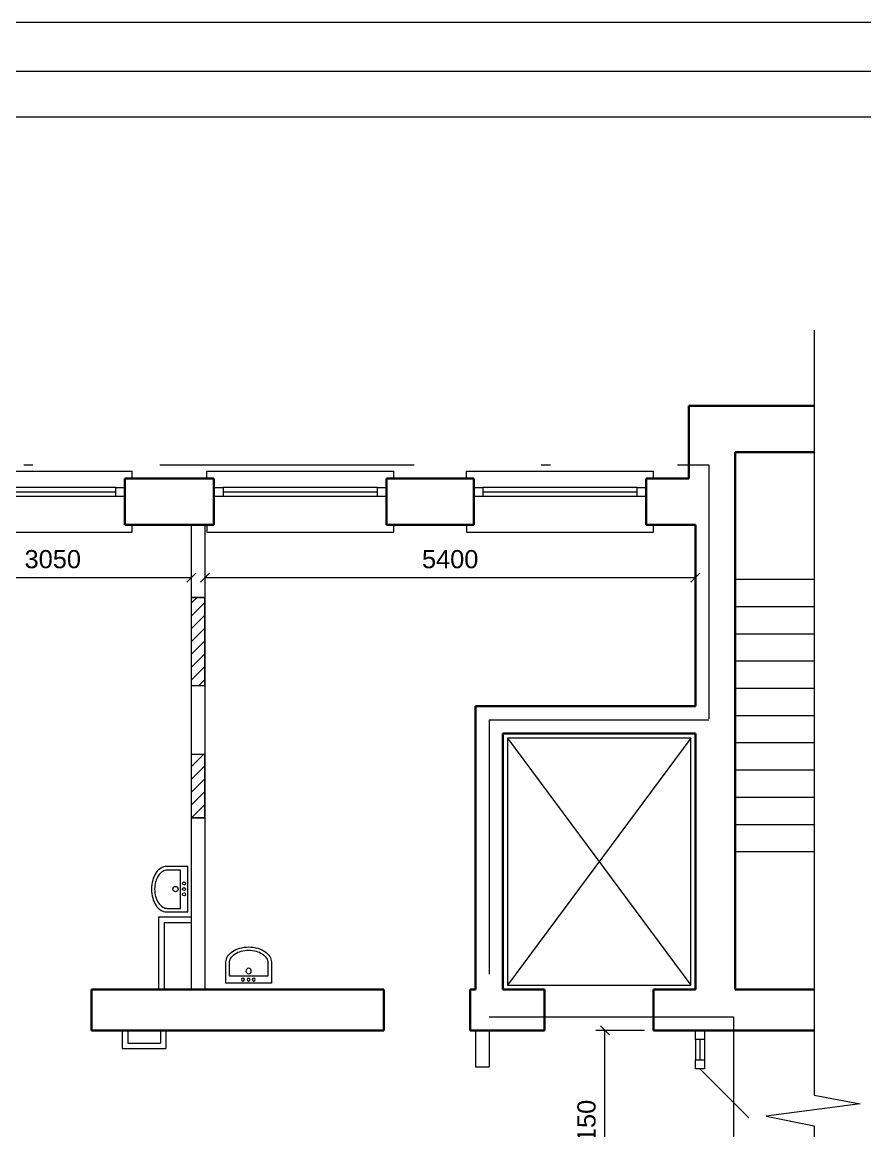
# Model space of a CAD drawing. Header units: metres. Extents: x 14591 to 15202, y 5442 to 5571.
# Drawn here: x 14779.81 to 14789.08, y 5496.13 to 5508.34 of the extents above; entities that cross this region are included whole.
import ezdxf

# ---------------------------------------------------------------- set-up
doc = ezdxf.new("R2010")
doc.units = ezdxf.units.M
doc.header["$MEASUREMENT"] = 0
doc.linetypes.add('DGN Style 4', pattern=[5.601258, 2.79888, -1.39944, 0.003499, -1.39944])
doc.layers.get('Defpoints').update_dxf_attribs({"lineweight": 0})
for name, color, linetype, lineweight in [('Level 50', 7, 'Continuous', 0), ('Level 63', 7, 'Continuous', 0), ('Стены', 7, 'Continuous', 13)]:
    doc.layers.add(name, color=color, linetype=linetype, lineweight=lineweight)
doc.styles.add('Style-Arial', font='arial.ttf')
doc.styles.add('Style-txt', font='txt.shx')
doc.dimstyles.new('100', dxfattribs={"dimtxt": 0.25, "dimasz": 0.1875, "dimexe": 0.125, "dimexo": 0.125, "dimgap": 0.0625, "dimtad": 1, "dimdec": 0, "dimlfac": 1000, "dimzin": 11, "dimdsep": 46, "dimtxsty": 'Style-txt', "dimblk": 'OBLIQUE', "dimcen": 0.09, "dimadec": 0, "dimazin": 3, "dimtfac": 1, "dimtdec": 0, "dimtmove": 0, "dimatfit": 3, "dimldrblk": 'TerminatorOpen', "dimfxl": 1, "dimfrac": 2, "dimtzin": 11, "dimlwd": 0, "dimlwe": 0, "dimarcsym": 0})

# ---------------------------------------------------------------- blocks, each defined once
blk = doc.blocks.new('*U150')
at = {"layer": 'Level 50', "color": 7, "linetype": 'Continuous', "lineweight": 0}
blk.add_line((-20.487, 14.5), (20.513, 14.5), dxfattribs=at)
at = {"layer": 'Level 50', "color": 7, "linetype": 'Continuous', "lineweight": 13}
blk.add_line((-18.487, 14), (20.013, 14), dxfattribs=at)
blk = doc.blocks.new('формат_А3')
at = {"layer": 'Level 50', "color": 7, "linetype": 'Continuous', "lineweight": 13}
blk.add_blockref('*U150', (20.487, -14.5), dxfattribs=at)
blk = doc.blocks.new('ум6')
at = {"layer": 'Стены', "color": 7, "linetype": 'Continuous', "lineweight": 0}
for p, q in [((-0.325, 0), (-0.325, -0.306)), ((0.325, 0), (-0.325, 0)), ((0.325, -0.306), (0.325, 0)), ((-0.274, -0.103), (-0.274, -0.294)), ((0.275, -0.103), (-0.274, -0.103)), ((0.275, -0.294), (0.275, -0.103))]:
    blk.add_line(p, q, dxfattribs=at)
for centre, radius in [((-0.082, -0.054), 0.0217), ((-0.001, -0.176), 0.0383), ((-0.001, -0.054), 0.0217), ((0.074, -0.054), 0.0217)]:
    blk.add_circle(centre, radius, dxfattribs=at)
for centre, radius, start, end in [((-0.18, -0.306), 0.145, 180, 212.1154), ((-0.151, -0.294), 0.122, 180, 212.1154), ((0.153, -0.294), 0.122, 327.8846, 0), ((0.18, -0.306), 0.145, 327.8846, 0), ((-0.094, -0.251), 0.247, 212.1154, 236.5784), ((-0.079, -0.248), 0.208, 212.1154, 236.5784), ((-0.037, -0.165), 0.35, 236.5784, 254.7118), ((-0.031, -0.175), 0.295, 236.5784, 254.7118), ((0.001, -0.061), 0.414, 254.7118, 270), ((0.001, -0.061), 0.414, 270, 285.2882), ((0.032, -0.175), 0.295, 285.2882, 303.4216), ((0.037, -0.165), 0.35, 285.2882, 303.4216), ((0.08, -0.248), 0.208, 303.4216, 327.8846), ((0.094, -0.251), 0.247, 303.4216, 327.8846), ((0, -0.029), 0.491, 254.7118, 270), ((0, -0.029), 0.491, 270, 285.2882)]:
    blk.add_arc(centre, radius, start, end, dxfattribs=at)
blk = doc.blocks.new('*U54')
at = {"layer": 'Стены', "color": 7, "linetype": 'Continuous', "lineweight": 0}
for p, q in [((-0.335, -1.03), (-0.335, 1.03)), ((-0.255, 1.03), (-0.335, 1.03)), ((0.335, 1.03), (0.255, 1.03)), ((0.335, -1.03), (0.335, 1.03)), ((-0.155, 0.85), (-0.155, -0.85)), ((-0.105, 0.85), (-0.105, -0.85)), ((-0.055, 0.85), (-0.055, -0.85)), ((-0.255, -1.03), (-0.335, -1.03)), ((0.255, -1.03), (0.335, -1.03))]:
    blk.add_line(p, q, dxfattribs=at)
at = {"layer": 'Стены', "color": 7, "linetype": 'Continuous', "lineweight": 30}
for p, q in [((0.255, 0.95), (-0.255, 0.95)), ((0.255, -0.95), (-0.255, -0.95))]:
    blk.add_line(p, q, dxfattribs=at)
at = {"layer": 'Стены', "color": 7, "linetype": 'Continuous', "lineweight": 13, "flags": 128}
for points in [[(-0.155, 0.85), (-0.155, 0.95), (-0.055, 0.95), (-0.055, 0.85), (-0.155, 0.85)], [(-0.155, -0.95), (-0.155, -0.85), (-0.055, -0.85), (-0.055, -0.95), (-0.155, -0.95)]]:
    blk.add_lwpolyline(points, close=True, dxfattribs=at)
blk = doc.blocks.new('_Oblique')
at = {"color": 0, "linetype": 'ByBlock', "lineweight": -2}
blk.add_line((0.5, 0.5), (-0.5, -0.5), dxfattribs=at)
blk = doc.blocks.new('*D164')
at = {"color": 7, "linetype": 'Continuous', "lineweight": 0, "transparency": 16777216}
for p, q in [((14778.619, 5502.703), (14778.619, 5502.121)), ((14781.669, 5502.703), (14781.669, 5502.121))]:
    blk.add_line(p, q, dxfattribs=at)
at = {"color": 0, "linetype": 'Continuous', "lineweight": 0, "transparency": 16777216}
blk.add_line((14778.619, 5502.221), (14781.669, 5502.221), dxfattribs=at)
at = {"layer": 'Defpoints', "color": 0, "linetype": 'Continuous', "lineweight": 40, "transparency": 16777216}
for p in [(14778.619, 5502.803), (14781.669, 5502.803), (14781.669, 5502.221)]:
    blk.add_point(p, dxfattribs=at)
at = {"color": 0, "linetype": 'Continuous', "lineweight": 0, "transparency": 16777216, "xscale": 0.1, "yscale": 0.1, "zscale": 0.1, "rotation": 180}
blk.add_blockref('_Oblique', (14778.619, 5502.221), dxfattribs=at)
at = {"color": 0, "linetype": 'Continuous', "lineweight": 0, "transparency": 16777216, "xscale": 0.1, "yscale": 0.1, "zscale": 0.1}
blk.add_blockref('_Oblique', (14781.669, 5502.221), dxfattribs=at)
at = {"color": 0, "linetype": 'Continuous', "lineweight": 0, "transparency": 16777216, "insert": (14780.144, 5502.423), "char_height": 0.2, "attachment_point": 5, "style": 'Style-Arial'}
blk.add_mtext('3050', dxfattribs=at)
blk = doc.blocks.new('TerminatorOpen')
at = {"color": 0, "linetype": 'ByBlock', "lineweight": -2}
for q in [(-1, 0.5), (-1, 0), (-1, -0.5)]:
    blk.add_line((0, 0), q, dxfattribs=at)
blk = doc.blocks.new('*D165')
at = {"color": 7, "linetype": 'Continuous', "lineweight": 0, "transparency": 16777216}
for p, q in [((14787.219, 5502.703), (14787.219, 5502.121)), ((14781.819, 5502.303), (14781.819, 5502.121))]:
    blk.add_line(p, q, dxfattribs=at)
at = {"color": 0, "linetype": 'Continuous', "lineweight": 0, "transparency": 16777216}
blk.add_line((14781.819, 5502.221), (14787.219, 5502.221), dxfattribs=at)
at = {"layer": 'Defpoints', "color": 0, "linetype": 'Continuous', "lineweight": 40, "transparency": 16777216}
for p in [(14787.219, 5502.803), (14781.819, 5502.403), (14787.219, 5502.221)]:
    blk.add_point(p, dxfattribs=at)
at = {"color": 0, "linetype": 'Continuous', "lineweight": 0, "transparency": 16777216, "xscale": 0.1, "yscale": 0.1, "zscale": 0.1, "rotation": 180}
blk.add_blockref('_Oblique', (14781.819, 5502.221), dxfattribs=at)
at = {"color": 0, "linetype": 'Continuous', "lineweight": 0, "transparency": 16777216, "xscale": 0.1, "yscale": 0.1, "zscale": 0.1}
blk.add_blockref('_Oblique', (14787.219, 5502.221), dxfattribs=at)
at = {"color": 0, "linetype": 'Continuous', "lineweight": 0, "transparency": 16777216, "insert": (14784.519, 5502.423), "char_height": 0.2, "attachment_point": 5, "style": 'Style-Arial'}
blk.add_mtext('5400', dxfattribs=at)
blk = doc.blocks.new('*D286')
at = {"color": 7, "linetype": 'Continuous', "lineweight": 0, "transparency": 16777216}
for p, q in [((14786.659, 5497.233), (14786.123, 5497.233)), ((14786.389, 5495.083), (14786.123, 5495.083))]:
    blk.add_line(p, q, dxfattribs=at)
at = {"color": 0, "linetype": 'Continuous', "lineweight": 0, "transparency": 16777216}
blk.add_line((14786.223, 5495.083), (14786.223, 5497.233), dxfattribs=at)
at = {"layer": 'Defpoints', "color": 0, "linetype": 'Continuous', "lineweight": 40, "transparency": 16777216}
for p in [(14786.223, 5497.233), (14786.759, 5497.233), (14786.489, 5495.083)]:
    blk.add_point(p, dxfattribs=at)
at = {"color": 0, "linetype": 'Continuous', "lineweight": 0, "transparency": 16777216, "xscale": 0.1, "yscale": 0.1, "zscale": 0.1}
for p, rotation in [((14786.223, 5497.233), 90), ((14786.223, 5495.083), 270)]:
    blk.add_blockref('_Oblique', p, dxfattribs=dict(at, rotation=rotation))
at = {"color": 0, "linetype": 'Continuous', "lineweight": 0, "transparency": 16777216, "insert": (14786.021, 5496.158), "char_height": 0.2, "attachment_point": 5, "rotation": 90, "style": 'Style-Arial'}
blk.add_mtext('2150', dxfattribs=at)

msp = doc.modelspace()

# ---------------------------------------------------------------- hatches: boundary and pattern name
at = {"linetype": 'Continuous', "lineweight": 13}
h = msp.add_hatch(dxfattribs=at)
h.set_pattern_fill('HATCH', color=5, style=0, pattern_type=2)
h.set_pattern_definition([(45, (14781.72385, 5501.56975), (-0.07071, 0.07071), [])])
h.paths.add_polyline_path([(14781.81866947, 5502.00303145), (14781.66866947, 5502.00303145), (14781.66866947, 5501.03303145), (14781.81866947, 5501.03303145)])
h = msp.add_hatch(dxfattribs=at)
h.set_pattern_fill('HATCH', color=5, style=0, pattern_type=2)
h.set_pattern_definition([(45, (14781.78951, 5499.97592), (-0.07071, 0.07071), [])])
h.paths.add_polyline_path([(14781.66866947, 5499.57303145), (14781.81866947, 5499.57303145), (14781.81866947, 5500.27303145), (14781.66866947, 5500.27303145)])

# ---------------------------------------------------------------- linework, layer by layer
at = {"color": 5, "linetype": 'Continuous', "lineweight": 13}
for p, q in [((14781.66866947, 5502.00303145), (14781.66866947, 5501.03303145)), ((14781.81866947, 5502.00303145), (14781.81866947, 5501.03303145)), ((14781.66866947, 5500.27303145), (14781.66866947, 5499.57303145)), ((14781.81866947, 5500.27303145), (14781.81866947, 5499.57303145))]:
    msp.add_line(p, q, dxfattribs=at)
at = {"color": 5, "linetype": 'Continuous', "lineweight": 0}
for p, q in [((14787.21866947, 5497.13303145), (14787.21866947, 5496.90803145)), ((14787.26866947, 5497.13303145), (14787.26866947, 5496.90803145)), ((14787.31866947, 5497.13303145), (14787.31866947, 5496.90803145)), ((14787.26866947, 5496.80803145), (14787.80611216, 5496.27058876))]:
    msp.add_line(p, q, dxfattribs=at)
at = {"color": 7, "linetype": 'Continuous', "lineweight": 0, "flags": 128}
msp.add_lwpolyline([(14788.5268629, 5504.94754087), (14788.5268629, 5496.51989794), (14789.03510973, 5496.4252354), (14787.99660152, 5496.28972287), (14788.5268629, 5496.18177743), (14788.5268629, 5488.01093405)], dxfattribs=at)
at = {"color": 5, "linetype": 'Continuous', "lineweight": 13, "flags": 128}
for points in [[(14781.81866947, 5502.00303145), (14781.66866947, 5502.00303145), (14781.66866947, 5501.03303145), (14781.81866947, 5501.03303145), (14781.81866947, 5502.00303145)], [(14781.66866947, 5499.57303145), (14781.81866947, 5499.57303145), (14781.81866947, 5500.27303145), (14781.66866947, 5500.27303145), (14781.66866947, 5499.57303145)], [(14787.21866947, 5497.23303145), (14787.31866947, 5497.23303145), (14787.31866947, 5497.13303145), (14787.21866947, 5497.13303145), (14787.21866947, 5497.23303145)], [(14787.21866947, 5496.90803145), (14787.31866947, 5496.90803145), (14787.31866947, 5496.80803145), (14787.21866947, 5496.80803145), (14787.21866947, 5496.90803145)]]:
    msp.add_lwpolyline(points, close=True, dxfattribs=at)
at = {"layer": 'Level 63', "color": 1, "linetype": 'DGN Style 4', "lineweight": 13}
for p, q in [((14769.92866947, 5503.46303145), (14787.36866947, 5503.46303145)), ((14787.36866947, 5503.46303145), (14787.36866947, 5500.65303145)), ((14784.94866947, 5500.65303145), (14787.36866947, 5500.65303145)), ((14784.94866947, 5500.65303145), (14784.94866947, 5497.38303145)), ((14784.94866947, 5497.38303145), (14787.63866947, 5497.38303145)), ((14787.63866947, 5497.38303145), (14787.63866947, 5488.82303145))]:
    msp.add_line(p, q, dxfattribs=at)
at = {"layer": 'Level 63', "color": 5, "linetype": 'Continuous', "lineweight": 13, "flags": 128}
msp.add_lwpolyline([(14765.24601583, 5508.33962984), (14807.40130168, 5508.33962984), (14807.40130168, 5478.02451632), (14765.24601583, 5478.02451632), (14765.24601583, 5508.33962984)], close=True, dxfattribs=at)
at = {"layer": 'Стены', "color": 7, "linetype": 'Continuous', "lineweight": 30}
for p, q in [((14787.14866947, 5504.11303145), (14787.14866947, 5503.31303145)), ((14787.14866947, 5504.11303145), (14788.5268629, 5504.11303145)), ((14787.65866947, 5503.60303145), (14787.65866947, 5497.68303145)), ((14787.65866947, 5503.60303145), (14788.5268629, 5503.60303145)), ((14780.93866947, 5503.31303145), (14781.91866947, 5503.31303145)), ((14783.81866947, 5503.31303145), (14784.77866947, 5503.31303145)), ((14786.67866947, 5503.31303145), (14787.14866947, 5503.31303145)), ((14780.93866947, 5502.80303145), (14781.91866947, 5502.80303145)), ((14783.81866947, 5502.80303145), (14784.77866947, 5502.80303145)), ((14786.67866947, 5502.80303145), (14787.21866947, 5502.80303145)), ((14787.21866947, 5502.80303145), (14787.21866947, 5500.80303145)), ((14784.79866947, 5500.80303145), (14787.21866947, 5500.80303145)), ((14784.79866947, 5500.80303145), (14784.79866947, 5497.68303145)), ((14785.09866947, 5500.50303145), (14787.21866947, 5500.50303145)), ((14785.09866947, 5500.50303145), (14785.09866947, 5497.68303145)), ((14787.21866947, 5500.50303145), (14787.21866947, 5497.68303145)), ((14780.56866947, 5497.68303145), (14780.56866947, 5497.23303145)), ((14780.56866947, 5497.68303145), (14783.78866947, 5497.68303145)), ((14783.78866947, 5497.68303145), (14783.78866947, 5497.23303145)), ((14784.73866947, 5497.68303145), (14784.73866947, 5497.23303145)), ((14784.73866947, 5497.68303145), (14784.79866947, 5497.68303145)), ((14785.09866947, 5497.68303145), (14785.55866947, 5497.68303145)), ((14785.55866947, 5497.68303145), (14785.55866947, 5497.23303145)), ((14786.75866947, 5497.68303145), (14786.75866947, 5497.23303145)), ((14786.75866947, 5497.68303145), (14787.21866947, 5497.68303145)), ((14787.65866947, 5497.68303145), (14788.5268629, 5497.68303145)), ((14780.56866947, 5497.23303145), (14783.78866947, 5497.23303145)), ((14784.73866947, 5497.23303145), (14785.55866947, 5497.23303145)), ((14786.75866947, 5497.23303145), (14788.5268629, 5497.23303145))]:
    msp.add_line(p, q, dxfattribs=at)
at = {"layer": 'Стены', "color": 7, "linetype": 'Continuous', "lineweight": 13}
for p, q in [((14781.66866947, 5502.80303145), (14781.66866947, 5502.00303145)), ((14781.81866947, 5502.80303145), (14781.81866947, 5502.00303145)), ((14781.66866947, 5502.00303145), (14781.81866947, 5502.00303145)), ((14781.66866947, 5501.03303145), (14781.81866947, 5501.03303145)), ((14781.66866947, 5501.03303145), (14781.66866947, 5500.27303145)), ((14781.81866947, 5501.03303145), (14781.81866947, 5500.27303145)), ((14781.81866947, 5500.27303145), (14781.66866947, 5500.27303145)), ((14781.81866947, 5499.57303145), (14781.66866947, 5499.57303145)), ((14781.66866947, 5499.57303145), (14781.66866947, 5497.68303145)), ((14781.81866947, 5499.57303145), (14781.81866947, 5497.68303145)), ((14781.30866947, 5498.48303145), (14781.66866947, 5498.48303145)), ((14781.30866947, 5498.48303145), (14781.30866947, 5497.68303145)), ((14780.90866947, 5497.23303145), (14780.90866947, 5497.03303145)), ((14781.38866947, 5497.23303145), (14781.38866947, 5497.03303145)), ((14784.79866947, 5497.23303145), (14784.79866947, 5496.83303145)), ((14784.94866947, 5497.23303145), (14784.94866947, 5496.83303145)), ((14780.90866947, 5497.03303145), (14781.38866947, 5497.03303145)), ((14784.79866947, 5496.83303145), (14784.94866947, 5496.83303145))]:
    msp.add_line(p, q, dxfattribs=at)
at = {"layer": 'Стены', "color": 7, "linetype": 'Continuous', "lineweight": 0}
for p, q in [((14787.65866947, 5502.20303145), (14788.5268629, 5502.20303145)), ((14787.65866947, 5501.90303145), (14788.5268629, 5501.90303145)), ((14787.65866947, 5501.60303145), (14788.5268629, 5501.60303145)), ((14787.65866947, 5501.30303145), (14788.5268629, 5501.30303145)), ((14787.65866947, 5501.00303145), (14788.5268629, 5501.00303145)), ((14787.65866947, 5500.70303145), (14788.5268629, 5500.70303145)), ((14785.14866947, 5500.45303145), (14787.16866947, 5497.73303145)), ((14787.16866947, 5500.45303145), (14785.14866947, 5497.73303145)), ((14787.65866947, 5500.40303145), (14788.5268629, 5500.40303145)), ((14787.65866947, 5500.10303145), (14788.5268629, 5500.10303145)), ((14787.65866947, 5499.80303145), (14788.5268629, 5499.80303145)), ((14787.65866947, 5499.50303145), (14788.5268629, 5499.50303145)), ((14787.65866947, 5499.20303145), (14788.5268629, 5499.20303145)), ((14781.36866947, 5498.42303145), (14781.66866947, 5498.42303145)), ((14781.36866947, 5498.42303145), (14781.36866947, 5497.68303145)), ((14780.96866947, 5497.23303145), (14780.96866947, 5497.09303145)), ((14781.32866947, 5497.23303145), (14781.32866947, 5497.09303145)), ((14780.96866947, 5497.09303145), (14781.32866947, 5497.09303145))]:
    msp.add_line(p, q, dxfattribs=at)
at = {"layer": 'Стены', "color": 7, "linetype": 'Continuous', "lineweight": 0, "flags": 128}
msp.add_lwpolyline([(14787.16866947, 5500.45303145), (14785.14866947, 5500.45303145), (14785.14866947, 5497.73303145), (14787.16866947, 5497.73303145), (14787.16866947, 5500.45303145)], close=True, dxfattribs=at)

# ---------------------------------------------------------------- block references
at = {"layer": 'Level 50', "color": 7, "linetype": 'Continuous', "lineweight": 13}
msp.add_blockref('формат_А3', (14765.85556845, 5507.79848889), dxfattribs=at)
at = {"layer": 'Стены', "color": 7, "linetype": 'Continuous', "lineweight": 30, "rotation": 270}
for p in [(14779.98871893, 5503.05801203), (14782.86871893, 5503.05801203), (14785.72871893, 5503.05801203)]:
    msp.add_blockref('*U54', p, dxfattribs=at)
at = {"layer": 'Стены', "color": 7, "linetype": 'Continuous', "lineweight": 0, "xscale": 0.7689468503965201, "yscale": 0.7689468503965201, "zscale": 0.7689468503965201, "rotation": 270}
msp.add_blockref('ум6', (14781.63057625, 5498.78886821), dxfattribs=at)
at = {"layer": 'Стены', "color": 7, "linetype": 'Continuous', "lineweight": 0, "extrusion": (0, 0, -1), "xscale": 0.7689468503965201, "yscale": 0.7689468503965201, "zscale": 0.7689468503965201, "rotation": 180}
msp.add_blockref('ум6', (-14782.30035662, 5497.75206134), dxfattribs=at)

# ---------------------------------------------------------------- dimensions: what is measured, and where the dimension line sits
at = {"color": 7, "linetype": 'Continuous', "lineweight": 0}
for base, p1, p2, picture, middle in [((14781.66866947, 5502.22061003), (14778.61866947, 5502.80303145), (14781.66866947, 5502.80303145), '*D164', (14780.14366947, 5502.42279284)), ((14787.21866947, 5502.22061003), (14781.81866947, 5502.40303145), (14787.21866947, 5502.80303145), '*D165', (14784.51866947, 5502.42272463))]:
    dim = msp.add_linear_dim(base=base, p1=p1, p2=p2, dimstyle='100', override={"dimtxt": 0.2, "dimasz": 0.1, "dimexe": 0.1, "dimexo": 0.1, "dimgap": 0.1, "dimdec": 4, "dimtxsty": 'Style-Arial', "dimclre": 7, "dimtdec": 4, "dimtofl": 0, "dimfrac": 0}, dxfattribs=at)
    dim.commit()
    dim.dimension.update_dxf_attribs({"geometry": picture, "text_midpoint": middle})
dim = msp.add_linear_dim(base=(14786.22345178, 5497.23303145), p1=(14786.48866947, 5495.08303145), p2=(14786.75866947, 5497.23303145), angle=90, dimstyle='100', override={"dimtxt": 0.2, "dimasz": 0.1, "dimexe": 0.1, "dimexo": 0.1, "dimgap": 0.1, "dimdec": 4, "dimtxsty": 'Style-Arial', "dimclre": 7, "dimtdec": 4, "dimtofl": 0, "dimfrac": 0}, dxfattribs=at)
dim.commit()
dim.dimension.update_dxf_attribs({"geometry": '*D286', "text_midpoint": (14786.02133718, 5496.15803145)})

doc.saveas('drawing.dxf')
